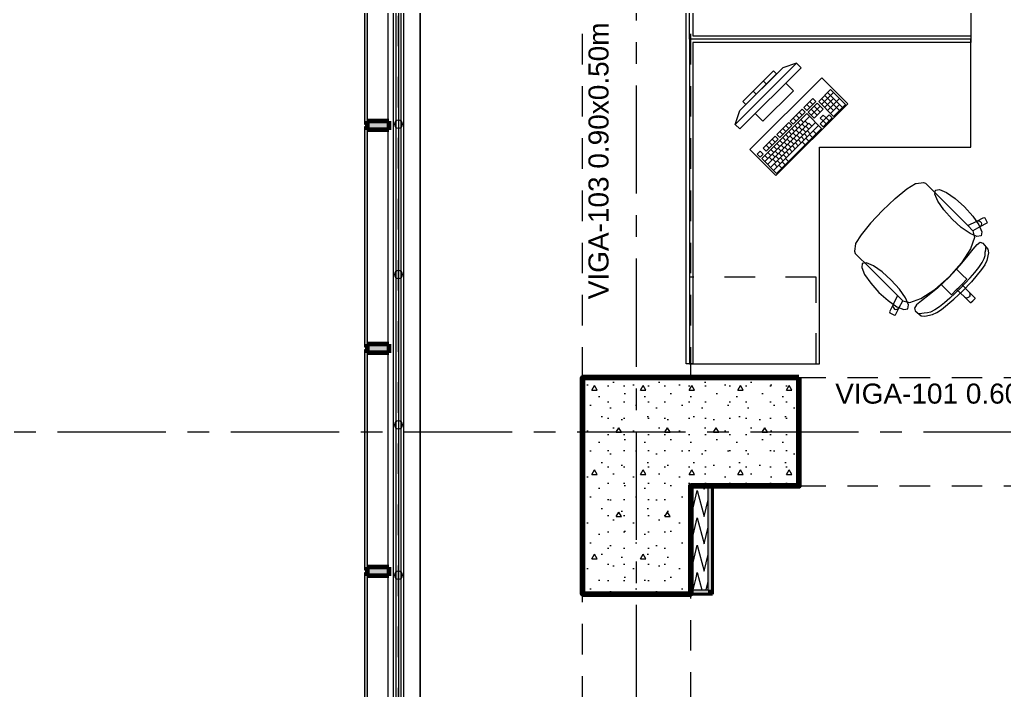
# Model space of a CAD drawing. Header units: inches. Extents: x -38 to 5698, y -33 to 92.
# Drawn here: x 283.97 to 288.518, y 15.956 to 19.053 of the extents above; entities that cross this region are included whole.
import ezdxf

# ---------------------------------------------------------------- set-up
doc = ezdxf.new("R2010")
doc.units = ezdxf.units.IN
doc.header["$MEASUREMENT"] = 0
for name, pattern in [('Hidden Line', [0.195611, 0.141111, -0.0545]), ('Punto & Raya', [0.65, 0.5, -0.075, 0, -0.075]), ('Rayas', [0.282222, 0.141111, -0.141111])]:
    doc.linetypes.add(name, pattern=pattern)
for name, color, linetype in [('02 _ ARQ _ ALB _ Ejes Generales', 7, 'Continuous'), ('02 _ ARQ _ ZON _ Espacio.3D', 7, 'Continuous'), ('08 _ STR _ EXT _ 06 Columnas', 7, 'Continuous'), ('08 _ STR _ EXT _ 07 Losa Aligerada', 7, 'Continuous'), ('08 _ STR _ EXT _ 09 Vigas', 7, 'Continuous'), ('Acabado - Muros', 7, 'Continuous'), ('Estructura - 04 MURO', 253, 'Continuous'), ('Interior - Escaleras & Barandillas', 7, 'Continuous'), ('Interior - Mobiliario', 7, 'Continuous'), ('Notas - Etiquetas', 251, 'Continuous')]:
    doc.layers.add(name, color=color, linetype=linetype)
doc.styles.add('Estilo_Generado_4', font='swisse.ttf')

# ---------------------------------------------------------------- blocks, each defined once
blk = doc.blocks.new('*X203', base_point=(2412.1771, 0))
at = {"layer": 'Estructura - 04 MURO', "color": 9, "linetype": 'Continuous', "lineweight": 5}
for p, q in [((2421.7714, 16.4756), (2421.7771, 16.4999)), ((2421.7771, 16.4999), (2421.788, 16.459)), ((2421.8201, 16.4269), (2421.827, 16.4567))]:
    blk.add_line(p, q, dxfattribs=at)
blk = doc.blocks.new('*X204', base_point=(2412.1771, 0))
at = {"layer": 'Estructura - 04 MURO', "color": 9, "linetype": 'Continuous', "lineweight": 5}
for p, q in [((2421.7585, 16.42), (2421.7714, 16.4756)), ((2421.788, 16.459), (2421.7985, 16.42)), ((2421.8185, 16.42), (2421.8201, 16.4269))]:
    blk.add_line(p, q, dxfattribs=at)
blk = doc.blocks.new('*X205', base_point=(2412.1771, 0))
at = {"layer": 'Estructura - 04 MURO', "color": 9, "linetype": 'Continuous', "lineweight": 5}
for p, q in [((2421.747, 16.8921), (2421.7492, 16.884)), ((2421.7492, 16.884), (2421.7529, 16.9)), ((2421.7492, 16.758), (2421.7771, 16.8779)), ((2421.7771, 16.8779), (2421.8092, 16.758)), ((2421.8049, 16.9), (2421.8092, 16.884)), ((2421.8092, 16.884), (2421.8129, 16.9)), ((2421.8092, 16.758), (2421.827, 16.8347)), ((2421.747, 16.7661), (2421.7492, 16.758)), ((2421.7492, 16.632), (2421.7771, 16.7519)), ((2421.7771, 16.7519), (2421.8092, 16.632)), ((2421.8092, 16.632), (2421.827, 16.7087)), ((2421.747, 16.6401), (2421.7492, 16.632)), ((2421.7492, 16.506), (2421.7771, 16.6259)), ((2421.7771, 16.6259), (2421.8092, 16.506)), ((2421.8092, 16.506), (2421.827, 16.5827)), ((2421.747, 16.5141), (2421.7492, 16.506))]:
    blk.add_line(p, q, dxfattribs=at)

msp = doc.modelspace()

# ---------------------------------------------------------------- hatches: boundary and pattern name
at = {"layer": '08 _ STR _ EXT _ 06 Columnas', "linetype": 'Continuous', "lineweight": 9}
h = msp.add_hatch(dxfattribs=at)
h.set_pattern_fill('HORMIGÓN_EN_MASA_0002', style=0, pattern_type=2)
h.set_pattern_definition([(0, (277.50004, 6e-09), (0, 0.3897114), [0.024375, -0.200625]), (0, (277.61254, 0.19486), (0, 0.3897114), [0.024375, -0.200625]), (60, (277.50004, 6e-09), (-0.3375, 0.194856), [0.024375, -0.200625]), (60, (277.72504, 6e-09), (-0.3375, 0.194856), [0.024375, -0.200625]), (120, (277.5244, 6e-09), (0.3375, 0.194856), [0.024375, -0.200625]), (120, (277.7494, 6e-09), (0.3375, 0.194856), [0.024375, -0.200625]), (0, (277.50004, 0.0375), (0, 0.075), [0, -0.075, 0, -0.1125]), (45, (277.53754, 0.0375), (-0.053033, 0.053033), [0, -0.05625, 0, -0.09375])])
h.paths.add_polyline_path([(287.57, 17.4), (286.57, 17.4), (286.57, 16.4), (287.07, 16.4), (287.07, 16.9), (287.57, 16.9)])
at = {"layer": 'Acabado - Muros', "linetype": 'Continuous', "lineweight": 9}
for points in [[(285.565, 19.59), (285.565, 18.57), (285.575, 18.57), (285.575, 19.59)], [(285.565, 18.56), (285.565, 17.54), (285.575, 17.54), (285.575, 18.56)], [(285.565, 17.53), (285.565, 16.51), (285.575, 16.51), (285.575, 17.53)], [(285.565, 16.5), (285.565, 15.48), (285.575, 15.48), (285.575, 16.5)]]:
    msp.add_hatch(color=250, dxfattribs=at).paths.add_polyline_path(points)
at = {"layer": 'Acabado - Muros', "linetype": 'Continuous', "lineweight": 0}
for points in [[(285.675, 18.585), (285.575, 18.585), (285.575, 18.545), (285.675, 18.545)], [(285.675, 17.555), (285.575, 17.555), (285.575, 17.515), (285.675, 17.515)], [(285.675, 16.525), (285.575, 16.525), (285.575, 16.485), (285.675, 16.485)]]:
    msp.add_hatch(color=254, dxfattribs=at).paths.add_polyline_path(points)
at = {"layer": 'Estructura - 04 MURO', "linetype": 'Continuous', "lineweight": 9}
for points in [[(287.17, 16.9), (287.15, 16.9), (287.15, 16.42), (287.17, 16.42)], [(287.15, 16.42), (287.07, 16.42), (287.07, 16.4), (287.15, 16.4)], [(287.17, 16.42), (287.15, 16.42), (287.17, 16.4)], [(287.15, 16.4), (287.17, 16.4), (287.15, 16.42)]]:
    msp.add_hatch(color=252, dxfattribs=at).paths.add_polyline_path(points)

# ---------------------------------------------------------------- linework, layer by layer
at = {"layer": '02 _ ARQ _ ALB _ Ejes Generales', "color": 252, "linetype": 'Punto & Raya', "lineweight": 13}
for p, q in [((286.82, 3.05), (286.82, 44.9)), ((283.3454, 17.15), (289.3454, 17.15))]:
    msp.add_line(p, q, dxfattribs=at)
at = {"layer": '02 _ ARQ _ ZON _ Espacio.3D', "color": 254, "linetype": 'Continuous', "lineweight": 0, "flags": 128}
msp.add_lwpolyline([(285.82, 11.584, 1.006545), (290.9535, 6.4505), (297.3949, 6.4505), (297.3958, 7.7), (297.6258, 7.7), (297.6258, 6.4505), (302.4195, 6.4505), (302.4195, 7.7), (302.995, 7.7), (302.995, 17.35), (301.67, 17.35), (301.67, 16.9001), (301.07, 16.9), (301.07, 16.2999), (300.57, 16.2998), (300.57, 17.35), (297.52, 17.35), (297.52, 26.5963), (285.82, 26.5963), (285.82, 22.7663), (287.07, 22.7663), (287.07, 22.4977), (285.82, 22.4977)], format="xyb", close=True, dxfattribs=at)
at = {"layer": '08 _ STR _ EXT _ 06 Columnas', "color": 7, "linetype": 'Continuous', "lineweight": 80, "flags": 128}
msp.add_lwpolyline([(287.57, 17.4), (286.57, 17.4), (286.57, 16.4), (287.07, 16.4), (287.07, 16.9), (287.57, 16.9)], close=True, dxfattribs=at)
at = {"layer": '08 _ STR _ EXT _ 07 Losa Aligerada', "color": 7, "linetype": 'Continuous', "lineweight": 18, "flags": 128}
msp.add_lwpolyline([(300.87, 41.4352), (299.92, 41.4352), (299.92, 42.9), (294.72, 42.9), (294.72, 41.4352), (293.7699, 41.4352), (293.7699, 39.9), (288.7701, 39.9), (288.7701, 41.1), (285.3701, 41.1), (285.3701, 37.7), (286.57, 37.7), (286.57, 33.9), (285.67, 33.9), (285.67, 21.2663), (285.72, 21.2663), (285.72, 11.97, 1.049431), (291.2937, 6.3), (302.1003, 6.3)], format="xyb", dxfattribs=at)
at = {"layer": '08 _ STR _ EXT _ 07 Losa Aligerada', "color": 7, "linetype": 'Rayas', "lineweight": 18, "flags": 128}
msp.add_lwpolyline([(283.7702, 20.4887), (283.7702, 4.4), (295.2587, 4.4), (295.2587, 4.6), (294.9122, 4.6), (294.9122, 6.35), (285.72, 6.35), (285.72, 20.0845), (283.9702, 20.0845), (283.9702, 20.4887)], close=True, dxfattribs=at)
at = {"layer": '08 _ STR _ EXT _ 09 Vigas', "color": 251, "linetype": 'Hidden Line', "lineweight": 13}
for p, q in [((286.57, 17.4), (286.57, 29.7)), ((287.07, 17.4), (287.07, 29.7)), ((286.57, 7.2), (286.57, 17.4)), ((287.07, 17.4), (307.57, 17.4)), ((287.07, 16.9), (293.57, 16.9)), ((287.07, 7.7), (287.07, 16.9))]:
    msp.add_line(p, q, dxfattribs=at)
at = {"layer": 'Acabado - Muros', "color": 7, "linetype": 'Continuous', "lineweight": 60}
for p, q in [((285.575, 18.585), (285.575, 18.545)), ((285.675, 18.585), (285.575, 18.585)), ((285.675, 18.585), (285.675, 18.545)), ((285.675, 18.545), (285.575, 18.545)), ((285.575, 17.555), (285.575, 17.515)), ((285.675, 17.555), (285.575, 17.555)), ((285.675, 17.515), (285.575, 17.515)), ((285.675, 17.555), (285.675, 17.515)), ((285.575, 16.525), (285.575, 16.485)), ((285.675, 16.525), (285.575, 16.525)), ((285.675, 16.525), (285.675, 16.485)), ((285.675, 16.485), (285.575, 16.485))]:
    msp.add_line(p, q, dxfattribs=at)
at = {"layer": 'Acabado - Muros', "color": 7, "linetype": 'Continuous', "lineweight": 13, "flags": 128}
for points in [[(285.565, 19.59), (285.575, 19.59), (285.575, 18.57), (285.565, 18.57)], [(285.565, 18.56), (285.575, 18.56), (285.575, 17.54), (285.565, 17.54)], [(285.565, 17.53), (285.575, 17.53), (285.575, 16.51), (285.565, 16.51)], [(285.565, 16.5), (285.575, 16.5), (285.575, 15.48), (285.565, 15.48)]]:
    msp.add_lwpolyline(points, close=True, dxfattribs=at)
at = {"layer": 'Estructura - 04 MURO', "color": 143, "linetype": 'Continuous', "lineweight": 5}
for p, q in [((287.15, 16.5), (287.15, 16.9)), ((287.15, 16.42), (287.15, 16.5)), ((287.15, 16.42), (287.15, 16.5)), ((287.07, 16.42), (287.15, 16.42))]:
    msp.add_line(p, q, dxfattribs=at)
at = {"layer": 'Estructura - 04 MURO', "color": 7, "linetype": 'Continuous', "lineweight": 13, "flags": 128}
for points in [[(285.67, 19.9979), (285.67, 11.646)], [(285.82, 11.7908), (285.82, 19.9979)]]:
    msp.add_lwpolyline(points, dxfattribs=at)
at = {"layer": 'Estructura - 04 MURO', "color": 7, "linetype": 'Continuous', "lineweight": 40, "flags": 128}
for points in [[(287.17, 16.42), (287.17, 16.9)], [(287.17, 16.4), (287.17, 16.42)], [(287.07, 16.4), (287.17, 16.4)]]:
    msp.add_lwpolyline(points, dxfattribs=at)
at = {"layer": 'Interior - Escaleras & Barandillas', "color": 161, "linetype": 'Continuous', "lineweight": 13}
for p, q in [((285.7075, 33.8625), (285.7075, 11.6306)), ((285.7075, 33.8625), (285.7075, 11.6306)), ((285.7075, 33.8625), (285.7075, 11.6306)), ((285.7325, 11.6203), (285.7325, 33.8375)), ((285.7325, 11.6203), (285.7325, 33.8375)), ((285.7325, 11.6203), (285.7325, 33.8375)), ((285.695, 33.7875), (285.695, 11.6504)), ((285.745, 11.6504), (285.745, 33.7875))]:
    msp.add_line(p, q, dxfattribs=at)
at = {"layer": 'Interior - Escaleras & Barandillas', "color": 161, "linetype": 'Continuous', "lineweight": 13, "flags": 128}
for points in [[(285.7388, 18.5706, 1), (285.7013, 18.5706, 1)], [(285.7388, 17.8761, 1), (285.7013, 17.8761, 1)], [(285.7388, 17.1816, 1), (285.7013, 17.1816, 1)], [(285.7388, 16.4871, 1), (285.7013, 16.4871, 1)]]:
    msp.add_lwpolyline(points, format="xyb", close=True, dxfattribs=at)
at = {"layer": 'Interior - Mobiliario', "color": 175, "linetype": 'Continuous', "lineweight": 13}
for p, q in [((287.0494, 18.9788), (287.0494, 20.4638)), ((287.0794, 20.4638), (287.0794, 18.9788)), ((287.0494, 18.9488), (287.0494, 18.9788)), ((287.0794, 18.9788), (288.3644, 18.9788)), ((288.3644, 18.9788), (288.3644, 18.9488)), ((287.0494, 17.4638), (287.0494, 18.9488)), ((287.0794, 18.9488), (287.0794, 17.4638)), ((288.3644, 18.9488), (287.0794, 18.9488)), ((287.5583, 18.8527), (287.2754, 18.5698)), ((287.2967, 18.5486), (287.5795, 18.8315)), ((287.2967, 18.6335), (287.4946, 18.8315)), ((287.5583, 18.8527), (287.4946, 18.8315)), ((287.5795, 18.8315), (287.5583, 18.8527)), ((287.4522, 18.8173), (287.3108, 18.6759)), ((287.3249, 18.6617), (287.4664, 18.8032)), ((287.4664, 18.8032), (287.4522, 18.8173)), ((287.5088, 18.7607), (287.3674, 18.6193)), ((287.4192, 18.756), (287.4051, 18.7702)), ((287.5441, 18.7254), (287.5088, 18.7607)), ((287.3721, 18.7089), (287.3579, 18.723)), ((287.4027, 18.584), (287.5441, 18.7254)), ((287.7162, 18.7304), (287.6609, 18.675)), ((287.6746, 18.6612), (287.73, 18.7166)), ((287.7571, 18.6341), (287.6886, 18.7027)), ((287.771, 18.6479), (287.7024, 18.7165)), ((287.7848, 18.6618), (287.7162, 18.7304)), ((287.3108, 18.6759), (287.3249, 18.6617)), ((287.6334, 18.6886), (287.5918, 18.6471)), ((287.6055, 18.6334), (287.6471, 18.6749)), ((287.6194, 18.6472), (287.6057, 18.6609)), ((287.6539, 18.668), (287.6124, 18.6265)), ((287.6332, 18.661), (287.6195, 18.6748)), ((287.6261, 18.6128), (287.6676, 18.6543)), ((287.6471, 18.6749), (287.6334, 18.6886)), ((287.6675, 18.6268), (287.6401, 18.6542)), ((287.6814, 18.6406), (287.6539, 18.668)), ((287.6609, 18.675), (287.7294, 18.6064)), ((287.7296, 18.634), (287.6747, 18.6888)), ((287.6883, 18.6475), (287.7298, 18.6891)), ((287.702, 18.6338), (287.7574, 18.6892)), ((287.7157, 18.6201), (287.7573, 18.6617)), ((287.7294, 18.6064), (287.7848, 18.6618)), ((287.2754, 18.5698), (287.2967, 18.6335)), ((287.3674, 18.6193), (287.4027, 18.584)), ((287.6055, 18.6196), (287.3978, 18.4119)), ((287.4115, 18.3981), (287.6192, 18.6059)), ((287.5849, 18.6401), (287.5295, 18.5848)), ((287.5432, 18.571), (287.5986, 18.6264)), ((287.5709, 18.5987), (287.5572, 18.6124)), ((287.5848, 18.6126), (287.571, 18.6263)), ((287.5986, 18.6264), (287.5849, 18.6401)), ((287.5918, 18.6471), (287.6055, 18.6334)), ((287.674, 18.551), (287.6055, 18.6196)), ((287.6124, 18.6265), (287.6398, 18.5991)), ((287.6537, 18.6129), (287.6262, 18.6403)), ((287.6398, 18.5991), (287.6814, 18.6406)), ((287.6812, 18.6131), (287.6674, 18.5992)), ((287.6949, 18.5993), (287.6812, 18.6131)), ((287.7088, 18.6132), (287.6949, 18.5993)), ((287.7225, 18.5995), (287.7088, 18.6132)), ((287.2754, 18.5698), (287.2967, 18.5486)), ((287.4252, 18.3844), (287.6156, 18.5748)), ((287.4389, 18.3707), (287.6466, 18.5784)), ((287.4526, 18.357), (287.6603, 18.5647)), ((287.5226, 18.5778), (287.4672, 18.5224)), ((287.4809, 18.5087), (287.5363, 18.5641)), ((287.5224, 18.5503), (287.5087, 18.564)), ((287.5363, 18.5641), (287.5226, 18.5778)), ((287.5295, 18.5848), (287.5432, 18.571)), ((287.5571, 18.5849), (287.5434, 18.5986)), ((287.5638, 18.5505), (287.5501, 18.5642)), ((287.5776, 18.5643), (287.5639, 18.578)), ((287.5844, 18.5437), (287.5707, 18.5574)), ((287.5915, 18.5782), (287.5778, 18.5919)), ((287.5983, 18.5575), (287.5846, 18.5712)), ((287.6121, 18.5714), (287.5984, 18.5851)), ((287.6155, 18.5473), (287.6017, 18.561)), ((287.6293, 18.5611), (287.6156, 18.5748)), ((287.6811, 18.5855), (287.6672, 18.5716)), ((287.6672, 18.5716), (287.681, 18.5579)), ((287.6674, 18.5992), (287.6811, 18.5855)), ((287.681, 18.5579), (287.7225, 18.5995)), ((287.6811, 18.5855), (287.6949, 18.5993)), ((287.6948, 18.5718), (287.6811, 18.5855)), ((287.7087, 18.5856), (287.6949, 18.5993)), ((287.4603, 18.5155), (287.4049, 18.4601)), ((287.474, 18.5018), (287.4603, 18.5155)), ((287.4663, 18.3433), (287.674, 18.551)), ((287.4672, 18.5224), (287.4809, 18.5087)), ((287.4948, 18.5226), (287.481, 18.5363)), ((287.5086, 18.5364), (287.4949, 18.5501)), ((287.5222, 18.5089), (287.5085, 18.5226)), ((287.5361, 18.5228), (287.5224, 18.5365)), ((287.5429, 18.5021), (287.5292, 18.5159)), ((287.5499, 18.5366), (287.5362, 18.5503)), ((287.5567, 18.516), (287.543, 18.5297)), ((287.5706, 18.5298), (287.5569, 18.5435)), ((287.5739, 18.5057), (287.5602, 18.5194)), ((287.5878, 18.5196), (287.574, 18.5333)), ((287.5945, 18.4989), (287.5808, 18.5127)), ((287.6016, 18.5334), (287.5879, 18.5471)), ((287.6084, 18.5128), (287.5947, 18.5265)), ((287.6222, 18.5266), (287.6085, 18.5404)), ((287.6325, 18.5095), (287.6188, 18.5232)), ((287.6498, 18.5268), (287.6361, 18.5405)), ((287.4186, 18.4464), (287.474, 18.5018)), ((287.4324, 18.4603), (287.4187, 18.474)), ((287.4463, 18.4741), (287.4326, 18.4878)), ((287.4601, 18.488), (287.4464, 18.5017)), ((287.4669, 18.4535), (287.4531, 18.4673)), ((287.4807, 18.4674), (287.467, 18.4811)), ((287.4946, 18.4812), (287.4808, 18.4949)), ((287.5013, 18.4606), (287.4876, 18.4743)), ((287.5084, 18.4951), (287.4947, 18.5088)), ((287.5152, 18.4744), (287.5015, 18.4882)), ((287.529, 18.4883), (287.5153, 18.502)), ((287.5324, 18.4642), (287.5187, 18.4779)), ((287.5462, 18.478), (287.5325, 18.4918)), ((287.553, 18.4574), (287.5393, 18.4711)), ((287.5601, 18.4919), (287.5463, 18.5056)), ((287.5669, 18.4712), (287.5531, 18.485)), ((287.5807, 18.4851), (287.567, 18.4988)), ((287.5979, 18.4748), (287.5842, 18.4886)), ((287.6152, 18.4922), (287.6015, 18.5059)), ((287.391, 18.4463), (287.3772, 18.4324)), ((287.3772, 18.4324), (287.3909, 18.4187)), ((287.3909, 18.4187), (287.4047, 18.4326)), ((287.4047, 18.4326), (287.391, 18.4463)), ((287.4049, 18.4601), (287.4186, 18.4464)), ((287.4253, 18.412), (287.4116, 18.4257)), ((287.4392, 18.4258), (287.4254, 18.4396)), ((287.453, 18.4397), (287.4393, 18.4534)), ((287.4598, 18.4191), (287.4461, 18.4328)), ((287.4736, 18.4329), (287.4599, 18.4466)), ((287.477, 18.4088), (287.4633, 18.4225)), ((287.4875, 18.4467), (287.4738, 18.4605)), ((287.4908, 18.4226), (287.4771, 18.4364)), ((287.5047, 18.4365), (287.491, 18.4502)), ((287.5115, 18.4159), (287.4977, 18.4296)), ((287.5185, 18.4503), (287.5048, 18.4641)), ((287.5253, 18.4297), (287.5116, 18.4434)), ((287.5392, 18.4436), (287.5254, 18.4573)), ((287.3978, 18.4119), (287.4663, 18.3433)), ((287.446, 18.4052), (287.4322, 18.4189)), ((287.4631, 18.395), (287.4494, 18.4087)), ((287.4699, 18.3743), (287.4562, 18.388)), ((287.4838, 18.3882), (287.4701, 18.4019)), ((287.4906, 18.3675), (287.4768, 18.3812)), ((287.4976, 18.402), (287.4839, 18.4157)), ((287.5061, 18.3831), (287.4924, 18.3968)), ((287.5217, 18.3987), (287.508, 18.4124)), ((288.0686, 18.2714), (288.1086, 18.2964)), ((288.1086, 18.2964), (288.1108, 18.2973)), ((288.1108, 18.2973), (288.1447, 18.3012)), ((288.1447, 18.3012), (288.154, 18.2984)), ((288.154, 18.2984), (288.1759, 18.2764)), ((288.0149, 18.2279), (288.0686, 18.2714)), ((288.1759, 18.2764), (288.2014, 18.2509)), ((288.2014, 18.2509), (288.3493, 18.1031)), ((287.9558, 18.1724), (288.0141, 18.2272)), ((288.0141, 18.2272), (288.0149, 18.2279)), ((287.9558, 18.1724), (287.9009, 18.114)), ((287.9002, 18.1132), (287.8567, 18.0595)), ((287.9009, 18.114), (287.9002, 18.1132)), ((288.3493, 18.1031), (288.3911, 18.1226)), ((288.3735, 18.0788), (288.3493, 18.1031)), ((288.3911, 18.1226), (288.4242, 18.1396)), ((288.3911, 18.1226), (288.3967, 18.1243)), ((288.3967, 18.1243), (288.4025, 18.1236)), ((288.4025, 18.1236), (288.4076, 18.1208)), ((288.4377, 18.1129), (288.4046, 18.0959)), ((288.4076, 18.1208), (288.4112, 18.1162)), ((288.4121, 18.1047), (288.4092, 18.0996)), ((288.4112, 18.1162), (288.4128, 18.1105)), ((288.4128, 18.1105), (288.4121, 18.1047)), ((288.4242, 18.1396), (288.4282, 18.1383)), ((288.4282, 18.1383), (288.439, 18.1169)), ((288.439, 18.1169), (288.4377, 18.1129)), ((287.8567, 18.0595), (287.8317, 18.0195)), ((288.3735, 18.0788), (288.3736, 18.0786)), ((288.4046, 18.0959), (288.3736, 18.0786)), ((288.3736, 18.0786), (288.381, 18.0467)), ((288.4092, 18.0996), (288.4046, 18.0959)), ((287.8309, 18.0173), (287.8269, 17.9834)), ((287.8317, 18.0195), (287.8309, 18.0173)), ((288.381, 18.0467), (288.3627, 17.9947)), ((288.3738, 17.9927), (288.3924, 18.0149)), ((288.3924, 18.0149), (288.4068, 18.025)), ((288.4068, 18.025), (288.4197, 18.0215)), ((288.4197, 18.0215), (288.4429, 17.9937)), ((287.8269, 17.9834), (287.8297, 17.9741)), ((287.8297, 17.9741), (287.8517, 17.9522)), ((288.3627, 17.9947), (288.3213, 17.9309)), ((288.3459, 17.9565), (288.3738, 17.9927)), ((288.4292, 17.9648), (288.4304, 17.9802)), ((288.4304, 17.9802), (288.4324, 17.9909)), ((288.4324, 17.9909), (288.4332, 17.999)), ((288.4332, 17.999), (288.434, 18.0035)), ((288.4447, 17.9769), (288.437, 17.9408)), ((288.4429, 17.9937), (288.4447, 17.9769)), ((287.8517, 17.9522), (287.8772, 17.9267)), ((287.8772, 17.9267), (288.0251, 17.7788)), ((288.3213, 17.9309), (288.2965, 17.9027)), ((288.3132, 17.9172), (288.3459, 17.9565)), ((288.4005, 17.9093), (288.4154, 17.9312)), ((288.428, 17.9215), (288.4131, 17.8999)), ((288.4154, 17.9312), (288.4253, 17.95)), ((288.4253, 17.95), (288.4292, 17.9648)), ((288.437, 17.9408), (288.428, 17.9215)), ((288.2965, 17.9027), (288.2632, 17.8649)), ((288.2637, 17.8644), (288.3132, 17.9172)), ((288.2965, 17.9027), (288.3239, 17.8754)), ((288.3239, 17.8754), (288.3451, 17.8542)), ((288.3608, 17.8608), (288.3819, 17.8855)), ((288.4131, 17.8999), (288.3663, 17.8432)), ((288.3819, 17.8855), (288.4005, 17.9093)), ((288.1972, 17.8068), (288.2254, 17.8316)), ((288.2637, 17.8644), (288.2109, 17.8149)), ((288.2254, 17.8316), (288.2632, 17.8649)), ((288.2254, 17.8316), (288.2528, 17.8042)), ((288.3214, 17.8306), (288.3095, 17.8186)), ((288.3154, 17.8127), (288.3382, 17.8362)), ((288.3451, 17.8542), (288.3214, 17.8306)), ((288.3214, 17.8306), (288.3554, 17.794)), ((288.3663, 17.8432), (288.3272, 17.801)), ((288.3382, 17.8362), (288.3608, 17.8608)), ((288.1334, 17.7654), (288.1972, 17.8068)), ((288.2109, 17.8149), (288.1716, 17.7822)), ((288.2528, 17.8042), (288.2739, 17.783)), ((288.2919, 17.7899), (288.2673, 17.7673)), ((288.2739, 17.783), (288.2975, 17.8067)), ((288.285, 17.7618), (288.3272, 17.801)), ((288.3154, 17.8127), (288.2919, 17.7899)), ((288.2975, 17.8067), (288.3095, 17.8186)), ((288.2975, 17.8067), (288.3341, 17.7727)), ((288.3554, 17.794), (288.3587, 17.7892)), ((288.3554, 17.794), (288.3815, 17.7679)), ((288.3598, 17.7834), (288.3586, 17.7777)), ((288.3587, 17.7892), (288.3598, 17.7834)), ((288.0251, 17.7788), (288.0055, 17.7371)), ((288.0493, 17.7546), (288.0251, 17.7788)), ((288.0322, 17.7235), (288.0495, 17.7545)), ((288.0493, 17.7546), (288.0495, 17.7545)), ((288.0495, 17.7545), (288.0815, 17.7471)), ((288.0815, 17.7471), (288.1334, 17.7654)), ((288.1355, 17.7543), (288.1132, 17.7357)), ((288.1716, 17.7822), (288.1355, 17.7543)), ((288.2426, 17.7462), (288.2188, 17.7276)), ((288.2283, 17.715), (288.285, 17.7618)), ((288.2673, 17.7673), (288.2426, 17.7462)), ((288.3341, 17.7727), (288.3389, 17.7695)), ((288.3341, 17.7727), (288.3602, 17.7466)), ((288.3389, 17.7695), (288.3447, 17.7683)), ((288.3447, 17.7683), (288.3504, 17.7695)), ((288.3504, 17.7695), (288.3553, 17.7728)), ((288.3586, 17.7777), (288.3553, 17.7728)), ((288.3602, 17.7466), (288.3644, 17.7466)), ((288.3644, 17.7466), (288.3729, 17.7552)), ((288.3815, 17.7637), (288.3729, 17.7552)), ((288.3815, 17.7679), (288.3815, 17.7637)), ((288.0055, 17.7371), (287.9885, 17.704)), ((287.9885, 17.704), (287.9898, 17.6999)), ((287.9898, 17.6999), (288.0112, 17.6891)), ((288.0055, 17.7371), (288.0039, 17.7314)), ((288.0039, 17.7314), (288.0045, 17.7256)), ((288.0045, 17.7256), (288.0074, 17.7205)), ((288.0074, 17.7205), (288.0119, 17.7169)), ((288.0119, 17.7169), (288.0176, 17.7153)), ((288.0152, 17.6904), (288.0322, 17.7235)), ((288.0176, 17.7153), (288.0234, 17.716)), ((288.0234, 17.716), (288.0285, 17.7189)), ((288.0285, 17.7189), (288.0322, 17.7235)), ((288.1132, 17.7357), (288.1032, 17.7214)), ((288.1032, 17.7214), (288.1066, 17.7084)), ((288.1066, 17.7084), (288.1344, 17.6853)), ((288.1291, 17.6949), (288.1246, 17.6941)), ((288.1372, 17.6957), (288.1291, 17.6949)), ((288.1479, 17.6977), (288.1372, 17.6957)), ((288.1633, 17.6989), (288.1479, 17.6977)), ((288.1781, 17.7028), (288.1633, 17.6989)), ((288.1969, 17.7127), (288.1781, 17.7028)), ((288.1873, 17.6911), (288.2066, 17.7001)), ((288.2188, 17.7276), (288.1969, 17.7127)), ((288.2066, 17.7001), (288.2283, 17.715)), ((288.0112, 17.6891), (288.0152, 17.6904)), ((288.1344, 17.6853), (288.1512, 17.6834)), ((288.1512, 17.6834), (288.1873, 17.6911)), ((287.0794, 17.4638), (287.0494, 17.4638))]:
    msp.add_line(p, q, dxfattribs=at)
at = {"layer": 'Interior - Mobiliario', "color": 175, "linetype": 'Rayas', "lineweight": 13}
for p, q in [((287.6494, 17.8638), (287.0644, 17.8638)), ((287.6494, 17.4638), (287.6494, 17.8638))]:
    msp.add_line(p, q, dxfattribs=at)
at = {"layer": 'Interior - Mobiliario', "color": 175, "linetype": 'Continuous', "lineweight": 13, "flags": 128}
for points in [[(287.0644, 18.9638), (287.0644, 20.4638), (287.6644, 20.4638), (287.6644, 19.4638), (288.3644, 19.4638), (288.3644, 18.9638)], [(287.0644, 18.9638), (287.0644, 17.4638), (287.6644, 17.4638), (287.6644, 18.4638), (288.3644, 18.4638), (288.3644, 18.9638)], [(287.3426, 18.4531), (287.4628, 18.3329), (287.7952, 18.6653), (287.675, 18.7855)], [(288.3342, 18.1888), (288.3724, 18.1464), (288.4004, 18.106), (288.414, 18.0739), (288.4111, 18.055), (288.3922, 18.0521), (288.3601, 18.0657), (288.3198, 18.0938), (288.2773, 18.1319), (288.2391, 18.1744), (288.2111, 18.2148), (288.1975, 18.2468), (288.2004, 18.2657), (288.2193, 18.2686), (288.2514, 18.255), (288.2917, 18.227)], [(287.9393, 17.7939), (287.9818, 17.7558), (288.0221, 17.7277), (288.0542, 17.7141), (288.0731, 17.717), (288.076, 17.7359), (288.0624, 17.768), (288.0343, 17.8083), (287.9962, 17.8508), (287.9537, 17.889), (287.9134, 17.917), (287.8813, 17.9306), (287.8624, 17.9277), (287.8595, 17.9088), (287.8731, 17.8767), (287.9011, 17.8364)]]:
    msp.add_lwpolyline(points, close=True, dxfattribs=at)

# ---------------------------------------------------------------- block references
at = {"layer": 'Estructura - 04 MURO', "color": 7, "lineweight": 80}
for name in ['*X205', '*X204', '*X203']:
    msp.add_blockref(name, (277.5, 0), dxfattribs=at)

# ---------------------------------------------------------------- texts
at = {"layer": 'Notas - Etiquetas', "color": 8, "linetype": 'Continuous', "lineweight": 13, "insert": (286.5976, 17.762), "char_height": 0.0925, "attachment_point": 1, "rotation": 90, "style": 'Estilo_Generado_4'}
msp.add_mtext('\\A1;{\\pql;\\fSwis721 Ex BT|b0|i0|c0|p34;VIGA-103\\fSwis721 Ex BT|b0|i0|c0|p34; \\fSwis721 Ex BT|b0|i0|c0|p34;0.90\\fSwis721 Ex BT|b0|i0|c0|p34;x\\fSwis721 Ex BT|b0|i0|c0|p34;0.50\\fSwis721 Ex BT|b0|i0|c0|p34;m}', dxfattribs=at)
at = {"layer": 'Notas - Etiquetas', "color": 8, "linetype": 'Continuous', "lineweight": 13, "insert": (287.7374, 17.3724), "char_height": 0.0925, "attachment_point": 1, "style": 'Estilo_Generado_4'}
msp.add_mtext('\\A1;{\\pql;\\fSwis721 Ex BT|b0|i0|c0|p34;VIGA-101\\fSwis721 Ex BT|b0|i0|c0|p34; \\fSwis721 Ex BT|b0|i0|c0|p34;0.60\\fSwis721 Ex BT|b0|i0|c0|p34;x\\fSwis721 Ex BT|b0|i0|c0|p34;0.50\\fSwis721 Ex BT|b0|i0|c0|p34;m}', dxfattribs=at)

doc.saveas('drawing.dxf')
